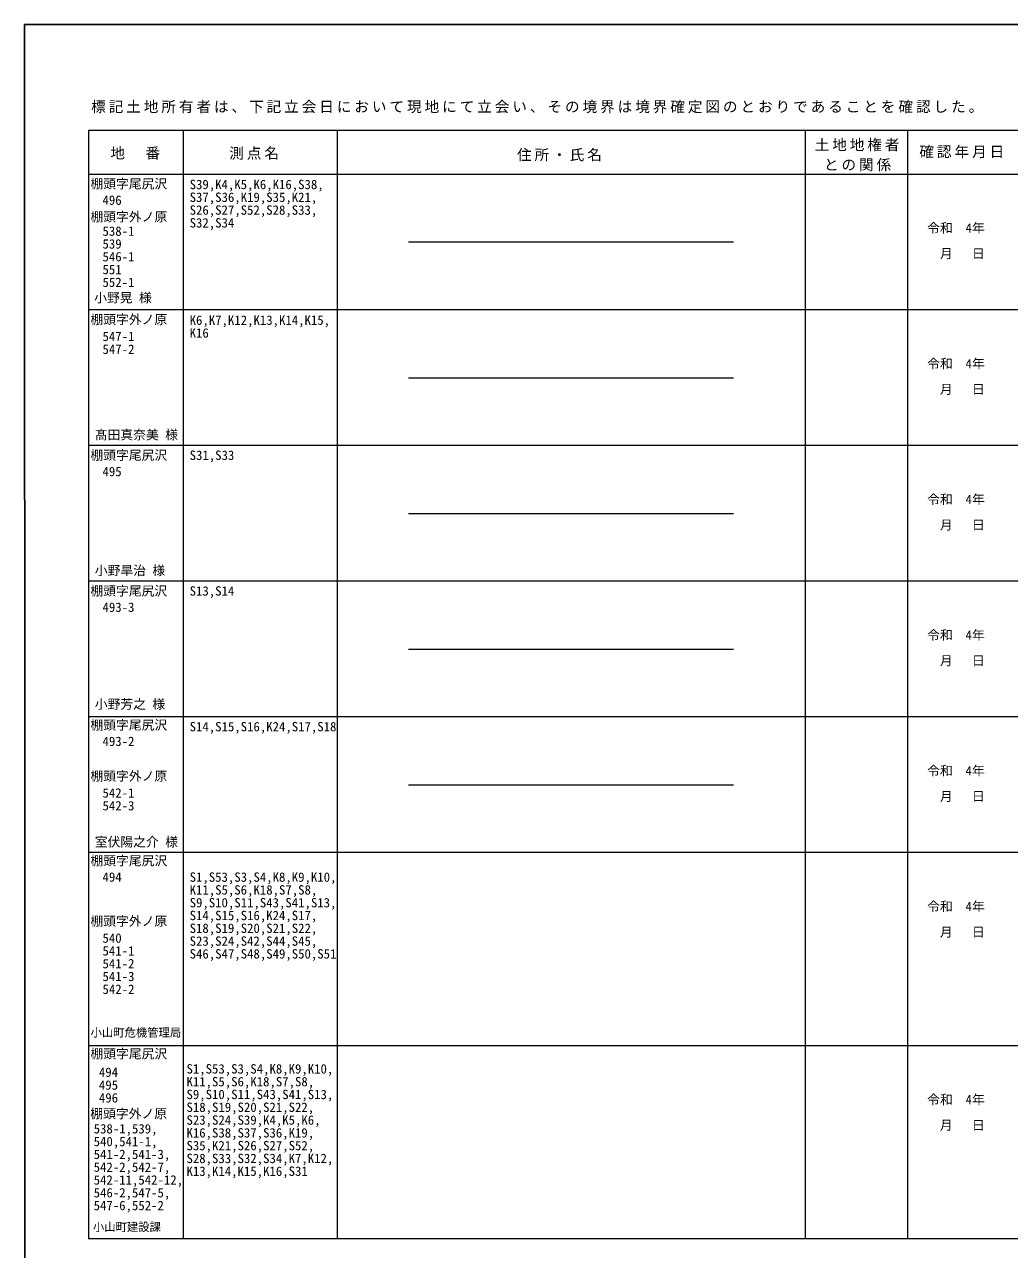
# Model space of a CAD drawing. Units: millimetres, scale not verified. Extents: x 5000 to 205306, y 5000 to 143512.
# Drawn here: x 5000 to 52813, y 84021 to 143512 of the extents above; entities that cross this region are included whole.
import ezdxf
from ezdxf.enums import TextEntityAlignment as Align

# ---------------------------------------------------------------- set-up
doc = ezdxf.new("R2010")
doc.units = ezdxf.units.MM
doc.header["$LTSCALE"] = 250
doc.layers.add('その他', color=7, linetype='Continuous', lineweight=13)
doc.layers.add('図枠', color=7, linetype='Continuous', lineweight=13)
doc.styles.add('ＭＳ ゴシック', font='')
doc.styles.get('ＭＳ ゴシック').set_extended_font_data('MS Gothic')

msp = doc.modelspace()

# ---------------------------------------------------------------- linework, layer by layer
at = {"layer": 'その他'}
for p, q in [((8103.3, 138375.1), (58384.9, 138375.1)), ((8103.3, 138375.1), (8103.3, 136245.1)), ((12704.3, 138375.1), (12704.3, 136245.1)), ((20173.3, 138375.1), (20173.3, 136245.1)), ((42897.1, 138375.1), (42897.1, 136245.1)), ((47863.3, 138375.1), (47863.3, 136245.1)), ((8103.3, 136245.1), (58384.9, 136245.1)), ((8103.3, 136245.1), (8103.3, 84539.4)), ((12704.3, 136245.1), (12704.3, 84539.4)), ((20173.3, 136245.1), (20173.3, 84539.4)), ((42897.1, 136245.1), (42897.1, 84539.4)), ((47863.3, 136245.1), (47863.3, 84539.4)), ((23647.3, 132950.1), (39423.1, 132950.1)), ((58384.9, 129655.1), (8103.3, 129655.1)), ((23647.3, 126360.1), (39423.1, 126360.1)), ((58384.9, 123065.1), (8103.3, 123065.1)), ((23647.3, 119770.1), (39423.1, 119770.1)), ((58384.9, 116475.1), (8103.3, 116475.1)), ((23647.3, 113180.1), (39423.1, 113180.1)), ((58384.9, 109885.1), (8103.3, 109885.1)), ((23647.3, 106590.1), (39423.1, 106590.1)), ((58384.9, 103295.1), (8103.3, 103295.1)), ((58384.9, 103295.1), (8103.3, 103295.1)), ((58384.9, 93917.3), (8103.3, 93917.3)), ((58384.9, 84539.4), (8103.3, 84539.4))]:
    msp.add_line(p, q, dxfattribs=at)
at = {"layer": '図枠', "lineweight": 25}
msp.add_lwpolyline([(5040.8, 5000), (205168.5, 5044), (205305.8, 143512), (5000, 143509.7)], close=True, dxfattribs=at)

# ---------------------------------------------------------------- texts
at = {"layer": 'その他', "style": 'ＭＳ ゴシック'}
for s, p in [('棚頭字尾尻沢', (8200.7, 135412.4)), ('S39,K4,K5,K6,K16,S38,', (13015.2, 135379.4)), ('S37,S36,K19,S35,K21,', (13015.2, 134758.1)), ('棚頭字外ノ原', (8200.7, 133809)), ('S26,S27,S52,S28,S33,', (13015.2, 134136.9)), ('S32,S34', (13015.2, 133515.6)), ('令和\u30004年', (48817.4, 133268)), ('538-1', (8786.3, 133113.1)), ('539', (8786.3, 132491.8)), ('546-1', (8786.3, 131870.6)), ('  月\u3000 日', (48817.4, 132025.5)), ('551', (8786.3, 131249.3)), ('552-1', (8786.3, 130628.1)), ('棚頭字外ノ原', (8200.7, 128822.4)), ('K6,K7,K12,K13,K14,K15,', (13015.2, 128789.4)), ('547-1', (8786.3, 127999)), ('K16', (13015.2, 128168.1)), ('547-2', (8786.3, 127377.7)), ('令和\u30004年', (48817.4, 126678)), ('  月\u3000 日', (48817.4, 125435.5)), ('棚頭字尾尻沢', (8200.7, 122232.4)), ('令和\u30004年', (48817.4, 120088)), ('  月\u3000 日', (48817.4, 118845.5)), ('棚頭字尾尻沢', (8200.7, 115642.4)), ('令和\u30004年', (48817.4, 113498)), ('  月\u3000 日', (48817.4, 112255.5)), ('棚頭字尾尻沢', (8200.7, 109129.4)), ('棚頭字外ノ原', (8200.7, 106652.7)), ('令和\u30004年', (48817.4, 106908)), ('542-1', (8786.3, 105829.4)), ('  月\u3000 日', (48817.4, 105665.5)), ('542-3', (8786.3, 105208.1)), ('棚頭字尾尻沢', (8200.7, 102539.4)), ('S1,S53,S3,S4,K8,K9,K10,', (13015.2, 101741.9)), ('K11,S5,S6,K18,S7,S8,', (13015.2, 101120.6)), ('S9,S10,S11,S43,S41,S13,', (13015.2, 100499.4)), ('令和\u30004年', (48817.4, 100318)), ('棚頭字外ノ原', (8200.7, 99604.4)), ('S14,S15,S16,K24,S17,', (13015.2, 99878.1)), ('540', (8786.3, 98781)), ('S18,S19,S20,S21,S22,', (13015.2, 99256.9)), ('  月\u3000 日', (48817.4, 99075.5)), ('S23,S24,S42,S44,S45,', (13015.2, 98635.6)), ('541-1', (8786.3, 98159.8)), ('S46,S47,S48,S49,S50,S51', (13015.2, 98014.4)), ('541-2', (8786.3, 97538.5)), ('541-3', (8786.3, 96917.3)), ('542-2', (8786.3, 96296)), ('棚頭字尾尻沢', (8200.7, 93161.5)), ('494', (8611.7, 92265.4)), ('S1,S53,S3,S4,K8,K9,K10,', (12862.4, 92429.5)), ('495', (8611.7, 91644.1)), ('K11,S5,S6,K18,S7,S8,', (12862.4, 91808.2)), ('S9,S10,S11,S43,S41,S13,', (12862.4, 91187)), ('496', (8611.7, 91022.9)), ('S18,S19,S20,S21,S22,', (12862.4, 90565.7)), ('令和\u30004年', (48817.4, 90940.1)), ('棚頭字外ノ原', (8193.4, 90255.6)), ('S23,S24,S39,K4,K5,K6,', (12862.4, 89944.5)), ('538-1,539,', (8357.1, 89519.6)), ('K16,S38,S37,S36,K19,', (12862.4, 89323.2)), ('  月\u3000 日', (48817.4, 89697.6)), ('540,541-1,', (8357.1, 88898.3)), ('S35,K21,S26,S27,S52,', (12862.4, 88702)), ('541-2,541-3,', (8357.1, 88277.1)), ('S28,S33,S32,S34,K7,K12,', (12862.4, 88080.7)), ('542-2,542-7,', (8357.1, 87655.8)), ('K13,K14,K15,K16,S31', (12862.4, 87459.5)), ('542-11,542-12,', (8357.1, 87034.6)), ('546-2,547-5,', (8357.1, 86413.3)), ('547-6,552-2', (8357.1, 85792.1))]:
    msp.add_text(s, height=455.5, dxfattribs=at).set_placement(p, align=Align.BOTTOM_LEFT)
for s, p in [('496', (8786.3, 135210.2)), ('S31,S33', (13015.2, 122820.6)), ('495', (8786.3, 122030.2)), ('S13,S14', (13015.2, 116230.6)), ('493-3', (8786.3, 115440.2)), ('S14,S15,S16,K24,S17,S18', (13015.2, 109640.6)), ('493-2', (8786.3, 108927.3)), ('494', (8786.3, 102337.3))]:
    msp.add_text(s, height=455.5, dxfattribs=at).set_placement(p, align=Align.TOP_LEFT)
at = {"layer": 'その他', "color": 8, "style": 'ＭＳ ゴシック'}
for s, height, p in [('小野晃 様', 455.5, (8381.1, 129878.1)), ('髙田真奈美 様', 455.5, (8411.5, 123223.9)), ('小野旱治 様', 455.5, (8411.5, 116633.9)), ('小野芳之 様', 455.5, (8411.5, 110142.8)), ('室伏陽之介 様', 455.5, (8411.5, 103453.9)), ('小山町危機管理局', 403.2, (8207.8, 94233.9)), ('小山町建設課', 403.2, (8320.5, 84790.6))]:
    msp.add_text(s, height=height, dxfattribs=at).set_placement(p, align=Align.BOTTOM_LEFT)
at = {"layer": 'その他', "char_height": 520.5, "attachment_point": 7, "style": 'ＭＳ ゴシック'}
for s, insert in [('\\T1.2;標記土地所有者は、下記立会日において現地にて立会い、その境界は境界確定図のとおりであることを確認した。', (8232.2, 139200.1)), ('\\T1.2;地\u3000番', (9167.8, 136950)), ('\\T1.2;測点名', (14939.1, 136942.6)), ('\\T1.2;住所・氏名', (28906.6, 136864.1)), ('\\T1.2;土地地権者', (43356.3, 137355.8)), ('\\T1.2;確認年月日', (48439.1, 137016.3)), ('\\T1.2;との関係', (43805.9, 136385.5))]:
    msp.add_mtext(s, dxfattribs=dict(at, insert=insert))

doc.saveas('drawing.dxf')
